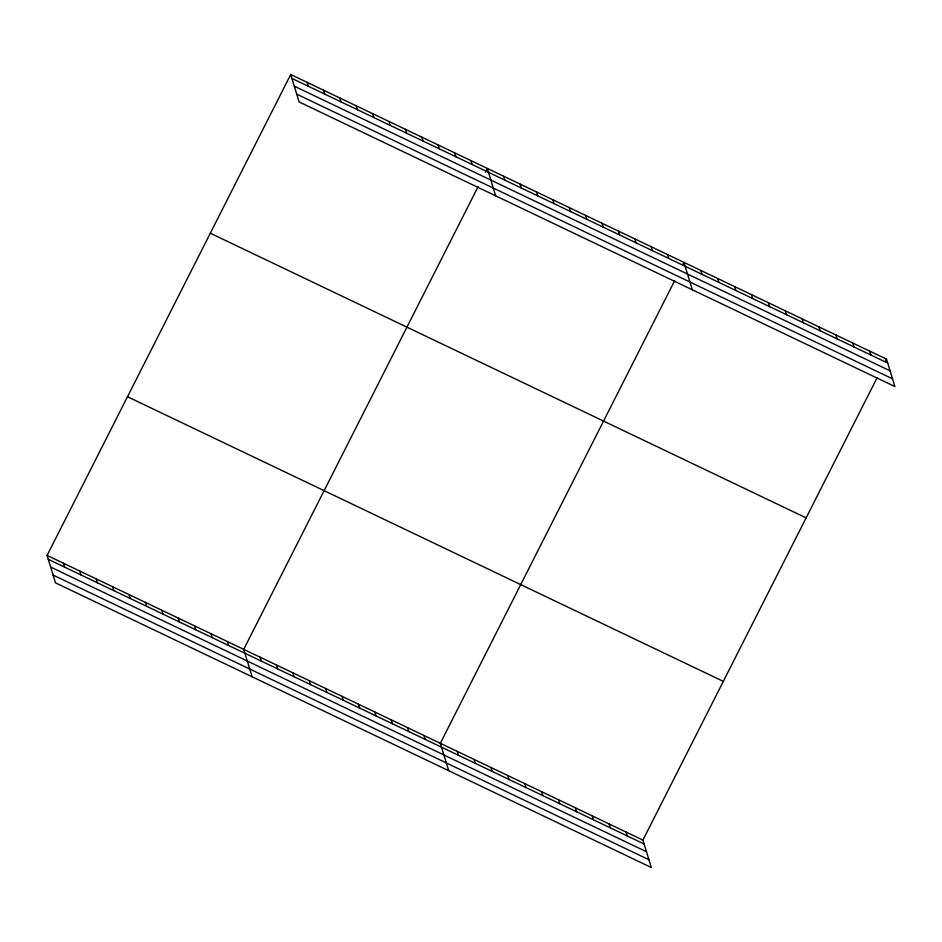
<?xml version="1.0" encoding="UTF-8"?>
<svg xmlns="http://www.w3.org/2000/svg" width="942" height="942" viewBox="0 0 942 942"><rect width="100%" height="100%" fill="white"/><g stroke="black" fill="none" stroke-linecap="round" stroke-linejoin="round"><path stroke-width="1.41" d="M877.249 377.471L642.915 840.087L651.287 867.488L55.484 582.839L47.1 555.427L290.713 74.512L886.516 359.161L894.9 386.573L299.085 101.913L290.713 74.512M478.053 186.751L243.719 649.368L252.103 676.768M485.471 172.103L487.332 168.441L495.704 195.854M674.672 280.692L440.338 743.297L448.71 770.709M682.703 264.82L683.939 262.382L692.323 289.783M885.28 361.61L886.516 359.161M291.902 78.41L887.717 363.059M294.269 86.158L890.084 370.818M296.718 94.153L892.533 378.814M210.313 233.216L806.128 517.865M127.488 396.723L723.303 681.384M47.1 555.427L642.915 840.087M48.289 559.324L644.104 843.985M50.668 567.084L646.471 851.745M53.105 575.079L648.92 859.728M869.643 351.095L870.832 354.993M852.757 343.029L853.947 346.927M835.872 334.963L837.073 338.861M818.998 326.898L820.188 330.795M802.113 318.832L803.302 322.729M785.228 310.778L786.429 314.663M768.354 302.712L769.543 306.597M751.469 294.646L752.658 298.543M734.583 286.58L735.784 290.477M717.71 278.514L718.899 282.412M700.824 270.448L702.014 274.346M667.56 254.552L668.749 258.449M651.181 246.722L652.37 250.619M634.79 238.891L635.98 242.789M618.411 231.073L619.601 234.97M602.02 223.242L603.21 227.14M585.641 215.412L586.831 219.309M569.251 207.581L570.44 211.479M552.872 199.751L554.061 203.649M536.481 191.933L537.67 195.83M520.102 184.102L521.291 188M503.711 176.272L504.9 180.169M470.941 160.611L472.13 164.509M454.562 152.792L455.751 156.69M438.171 144.962L439.361 148.86M421.792 137.132L422.982 141.029M626.03 832.022L627.219 835.919M405.401 129.301L406.591 133.199M609.144 823.956L610.345 827.853M389.022 121.471L390.212 125.368M592.271 815.89L593.46 819.787M372.632 113.652L373.821 117.55M575.385 807.824L576.575 811.721M356.253 105.822L357.442 109.719M558.5 799.758L559.701 803.656M339.862 97.992L341.051 101.889M541.626 791.692L542.816 795.59M323.483 90.161L324.672 94.059M524.741 783.626L525.93 787.524M307.092 82.331L308.281 86.228M507.856 775.56L509.057 779.458M490.982 767.494L492.171 771.392M474.097 759.429L475.286 763.326M457.211 751.363L458.413 755.26M423.947 735.478L425.136 739.364M407.568 727.648L408.757 731.545M391.177 719.818L392.367 723.715M374.798 711.987L375.988 715.885M358.407 704.157L359.608 708.054M342.028 696.338L343.218 700.224M325.638 688.508L326.839 692.405M309.259 680.677L310.448 684.575M292.868 672.847L294.069 676.745M276.489 665.017L277.678 668.914M260.098 657.198L261.299 661.084M227.328 641.537L228.529 645.435M210.949 633.707L212.138 637.604M194.558 625.877L195.759 629.774M178.179 618.058L179.369 621.956M161.788 610.228L162.99 614.125M145.409 602.397L146.599 606.295M129.019 594.567L130.22 598.464M112.64 586.736L113.829 590.634M96.249 578.918L97.45 582.815M79.87 571.087L81.059 574.985M63.479 563.257L64.68 567.155"/></g></svg>
